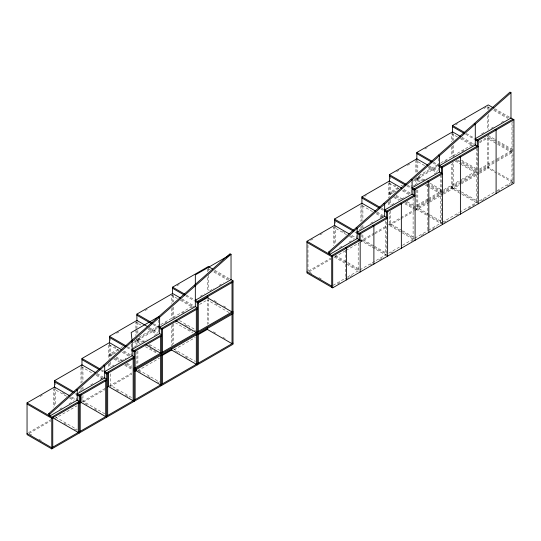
<?xml version="1.0" encoding="UTF-8"?>
<svg xmlns="http://www.w3.org/2000/svg" width="541" height="541" viewBox="0 0 541 541"><rect width="100%" height="100%" fill="white"/><g stroke="black" fill="none" stroke-linecap="round" stroke-linejoin="round"><path stroke-width="0.41" stroke-dasharray="2.71 2.03" d="M176.968 285.77L179.152 284.505M455.461 124.985L457.645 123.72M464.205 119.933L465.659 119.094M483.877 108.579L486.061 107.314M144.914 310.622L147.828 308.938M424.861 148.991L427.775 147.308M116.66 333.27L118.831 332.018M396.607 171.646L398.778 170.395M407.447 165.384L409.618 164.133M364.81 196.342L366.257 195.511M200.177 296.34L204.545 293.817M209.651 290.875L214.02 288.353M219.119 285.405L223.494 282.882M481.578 133.877L484.493 132.193M491.052 128.406L493.967 126.722M501.25 122.516L504.165 120.832M118.107 349.195L109.438 354.199L112.345 355.877M121.001 347.525L122.442 346.686M139.084 337.084L160.21 324.884M160.941 324.465L193.725 305.537M398.054 187.565L389.385 192.576L392.293 194.253M400.949 185.894L402.389 185.063M419.032 175.453L440.158 163.26M440.888 162.834L474.403 143.487M164.478 323.295L167.392 321.611M172.491 318.669L176.86 316.147M181.965 313.198L184.873 311.521M191.433 307.734L194.347 306.05M444.425 161.671L447.339 159.987M452.438 157.046L456.807 154.516M461.906 151.575L466.281 149.052M471.38 146.104L474.295 144.427M118.831 349.919L109.438 355.342L110.891 356.181M134.006 341.155L158.756 326.865M398.778 188.288L389.385 193.712L390.839 194.557M413.953 179.531L438.704 165.242M479.502 141.681L488.246 136.636M40.061 396.526L42.225 395.275M109.438 356.485L116.66 352.313M133.282 342.71L158.756 328.008M199.555 304.455L208.299 299.403L208.299 323.795M310.608 240.319L313.503 238.655M320.008 234.895L322.172 233.644M389.385 194.855L396.607 190.682M413.229 181.086L438.704 166.385M479.502 142.824L488.246 137.779L494.785 141.553M133.356 347.606L136.244 345.936M142.75 342.183L147.084 339.68M154.313 335.508L157.201 333.838M413.304 185.982L416.191 184.312M422.697 180.559L427.032 178.057M434.261 173.884L437.148 172.214M111.676 366.467L114.564 364.796M121.069 361.043L126.127 358.122M391.623 204.843L394.511 203.173M401.74 199L406.075 196.498M79.155 391.583L83.49 389.08M90.712 384.908L92.883 383.657M100.112 379.484L103 377.814M359.102 229.959L363.437 227.457M370.659 223.284L375.001 220.782M380.059 217.861L382.947 216.19M59.638 409.192L62.533 407.522M69.032 403.769L73.373 401.266M339.586 247.568L342.48 245.898M348.979 242.138L353.32 239.636M427.83 198.912L414.102 206.845L406.102 202.226M428.553 198.5L441.557 190.987L429.933 184.271M443.748 189.729L460.506 180.052M461.23 179.632L477.263 170.374L459.816 160.305M479.448 169.117L496.205 159.439M496.936 159.02L512.963 149.762L495.515 139.693M427.83 200.055L414.102 207.981L404.911 202.679M428.553 199.643L441.557 192.129M442.288 191.71L459.045 182.033M459.776 181.614L477.263 171.517M479.448 170.253L496.205 160.582M496.936 160.163L512.963 150.905L487.258 136.068M427.83 201.198L414.102 209.124L404.648 203.666M428.553 200.779L441.557 193.272L428.479 185.719M442.288 192.853L459.045 183.176M459.776 182.757L477.263 172.66L461.27 163.423M479.448 171.396L496.205 161.725M496.936 161.299L512.963 152.048L495.515 141.972M28.497 432.651L50.901 419.721M105.103 388.424L81.975 401.774L81.975 395.877M131.842 372.986L109.438 385.922L110.891 386.761M308.444 271.027L330.849 258.091M374.21 233.056L360.935 240.725L386.639 255.562L386.639 218.625M374.927 232.644L387.938 225.13M388.397 224.867L400.225 218.037M400.949 217.617L413.953 210.111M414.677 209.692L427.775 202.131M428.499 201.712L441.618 194.138M442.342 193.719L460.56 183.203M461.29 182.784L478.771 172.687M479.502 172.268L488.246 167.216L496.239 171.835M29.221 433.375L50.901 420.857M54.513 418.775L76.917 405.838M83.422 402.085L105.103 389.567M110.161 386.646L131.842 374.129M137.624 370.788L159.487 358.169M174.053 349.757L195.186 337.557M309.168 271.751L330.849 259.234M345.3 250.889L334.46 257.151L334.46 256.008M346.024 250.469L359.028 242.963M359.751 242.544L374.21 234.199M374.927 233.78L387.938 226.273M400.225 219.179L389.385 225.435L389.385 212.498M400.949 218.76L413.953 211.254M414.677 210.834L429.229 202.429M429.96 202.009L443.072 194.442M443.803 194.016L460.56 184.346M461.29 183.926L478.771 173.83M479.502 173.404L488.246 168.359L488.246 135.493L494.785 139.274M333.161 285.296L346.889 277.371M347.613 276.951L359.177 270.277L346.091 262.723M359.9 269.858L386.639 254.419L373.554 246.865M388.803 253.168L401.814 245.661M402.538 245.242L427.83 230.635M428.553 230.223L441.557 222.709L428.479 215.156M442.288 222.29L459.045 212.613M459.776 212.194L477.263 202.097L461.27 192.867M479.448 200.839L496.205 191.162M496.936 190.743L512.963 181.485L496.969 172.254M337.496 283.937L340.384 282.267M346.166 278.926L351.948 275.592M370.017 265.158L372.905 263.487M379.41 259.734L383.745 257.232M390.974 253.06L393.138 251.808M411.207 241.374L414.102 239.71L389.121 225.286M421.324 235.538L425.659 233.029M432.164 229.276L436.499 226.774M443.701 222.615L447.989 220.14M456.557 215.196L458.694 213.959M468.52 208.285L475.072 204.505M481.544 200.765L486.542 197.884M497.659 191.46L500.574 189.783M507.133 185.996L512.963 182.628L512.963 120.021M494.785 108.694L510.055 117.505M494.061 109.41L508.601 117.81M487.982 107.044L490.166 108.301M493.798 110.405L507.614 118.378M466.356 133.499L474.356 138.117M465.632 134.222L474.356 139.26M461.994 137.326L474.356 144.461M461.27 138.043L472.902 144.758M457.375 136.934L451.559 133.58L451.559 141.83M460.283 138.618L471.908 145.333M512.963 182.628L487.258 167.791L487.258 138.347L511.975 152.616L511.975 182.06M461.527 160.15L477.52 169.387M457.632 160.183L477.52 171.666M456.178 160.488L460.54 163.003M455.191 161.056L460.283 163.997M461.006 164.417L476.269 173.228L476.269 202.672M433.564 162.131L438.913 165.221M432.834 162.855L438.65 166.209M429.202 165.959L437.926 170.99M428.479 166.675L437.196 171.713M424.577 165.566L415.853 160.535L415.853 173.938M428.215 167.669L436.208 172.281M460.804 191.453L453.534 187.26L453.534 162.023M461.527 191.872L477.52 201.11M452.547 187.828L460.54 192.447M476.533 202.821L451.559 188.403L451.559 164.004M418.558 176.569L423.65 179.504M430.19 183.284L441.821 189.999M417.571 177.137L423.387 180.498M416.584 177.705L421.669 180.647M427.282 183.886L441.821 192.278M416.847 179.003L420.479 181.1M426.294 184.454L427.748 185.299M420.215 182.087L415.853 179.571L415.853 184.616M425.307 185.029L429.669 187.544M430.393 187.964L440.57 193.84L440.57 223.284M407.556 185.171L411.451 187.416M406.832 185.888L411.194 188.41M403.924 189.411L411.194 193.61L411.133 182.466M394.47 185.096L395.924 185.935M403.194 190.134L409.74 193.908M389.121 183.149L398.568 188.606M402.206 190.703L409.476 194.902M392.55 193.259L390.372 192.001L390.372 183.622M396.188 195.362L402.004 198.716M407.089 201.658L413.635 205.431M429.466 214.588L417.835 207.872L417.835 189.364M430.19 215.007L442.552 222.141M395.924 196.349L401.016 199.291M416.847 208.441L427.748 214.736M394.47 196.654L399.819 199.744M415.853 209.009L441.557 223.852L441.557 174.229M393.747 197.377L398.832 200.312M381.547 208.204L383.731 209.462M380.823 208.927L383.731 210.605M377.185 212.031L383.731 215.805M376.462 212.748L383.001 216.528M372.566 211.639L360.935 204.924L360.935 221.573M376.198 213.742L382.014 217.097M402.004 230.439L390.372 223.724L390.372 211.105M402.727 230.858L415.089 237.993M389.385 224.299L400.286 230.594M401.016 231.014L414.102 238.567M354.815 231.961L356.269 232.799M373.811 245.878L362.91 239.582L362.91 233.678M374.541 246.297L386.896 253.431M361.922 240.15L372.823 246.446M351.907 235.484L356.269 237.999M342.453 231.169L345.361 232.846M350.453 235.788L354.815 238.304M346.558 234.679L333.472 227.125L333.472 245.634M349.466 236.356L353.828 238.879M335.447 255.433L347.079 262.148M347.802 262.568L359.434 269.283M335.183 256.427L345.361 262.304M334.196 256.995L359.177 271.42M309.438 272.13L312.346 273.807M318.892 277.587L321.8 279.264M214.838 270.317L230.108 279.129M214.114 271.041L229.377 279.853M208.035 268.674L210.219 269.932M213.851 272.028L227.666 280.001M214.114 300.478L216.292 301.736M223.561 305.935L226.469 307.613M215.568 303.602L218.476 305.28M229.12 312.563L207.311 299.978L207.311 324.37M186.408 295.122L194.408 299.741M185.685 295.846L194.408 300.884M182.047 298.95L194.408 306.084M181.323 299.673L192.954 306.389M177.428 298.564L171.612 295.203L171.612 303.454M180.336 300.241L191.967 306.957M213.384 331.782L216.292 333.459M222.838 337.239L225.746 338.916M179.402 320.522L195.396 329.753M184.954 324.864L189.316 327.386M194.408 330.321L196.586 331.579M188.593 329.246L192.954 331.768M175.243 322.686L192.691 332.756M153.617 323.755L158.966 326.845M152.893 324.478L158.702 327.839M149.255 327.582L157.979 332.62M148.532 328.306L157.255 333.337M140.998 325.094L135.906 322.159L135.906 328.86M148.268 329.293L156.261 333.912M173.587 348.884L195.396 361.476M175.507 351.136L179.869 353.652M184.954 356.593L189.316 359.109M138.611 338.193L143.703 341.128M149.519 344.489L159.696 350.365M137.624 338.761L143.439 342.122M148.532 345.057L150.709 346.321M136.636 339.335L141.722 342.27M136.9 340.627L140.532 342.724M149.985 348.181L156.525 351.961M140.268 343.718L135.906 341.195L135.906 346.247M145.36 346.653L157.715 353.787M127.608 346.795L131.504 349.046M126.885 347.518L131.247 350.034M123.977 351.035L131.247 355.234M114.523 346.72L115.977 347.565M123.247 351.758L129.793 355.538M109.174 344.773L118.621 350.23M122.259 352.333L128.799 356.106M112.602 354.889L110.425 353.625L110.425 345.253M116.241 356.986L122.056 360.34M127.142 363.282L131.504 365.797M138.611 369.916L159.696 382.088M115.977 357.973L121.069 360.915M126.154 363.85L131.97 367.211M138.354 370.903L141.262 372.587M147.801 376.36L150.709 378.044M157.255 381.818L158.702 382.656M114.523 358.277L119.872 361.368M124.964 364.303L131.97 368.353M113.799 359.001L118.885 361.936M124.701 365.297L131.97 369.489M101.6 369.828L103.784 371.092M100.876 370.551L103.784 372.228M97.238 373.655L103.784 377.429M96.514 374.379L103.054 378.152M80.988 366.555L92.619 373.27M96.251 375.366L102.066 378.727M131.504 397.52L110.425 385.354L110.425 373.574M115.977 389.696L120.339 392.218M125.431 395.153L129.793 397.676M74.868 393.591L76.322 394.43M104.771 413.797L82.962 401.206L82.962 395.309M84.883 403.458L87.791 405.135M94.33 408.915L97.238 410.592M71.96 397.108L76.322 399.63M62.506 392.793L65.414 394.477M70.506 397.412L74.868 399.927M66.611 396.303L53.525 388.749L53.525 407.265M69.519 397.98L73.88 400.502M55.5 417.064L77.309 429.649M63.96 423.089L66.868 424.766M74.137 428.966L76.322 430.223M29.491 433.754L32.399 435.437M38.945 439.211L41.853 440.888M511.975 122.577L511.975 150.337M488.246 106.895L488.246 110.263M488.246 114.469L488.246 129.61M487.258 106.624L487.258 110.831M487.258 115.875L487.258 130.178M477.263 148.505L477.263 203.24M476.269 147.849L476.269 170.949M453.534 133.668L453.534 140.396M453.534 145.441L453.534 155.537M452.547 133.012L452.547 141.255M452.547 146.016L452.547 156.106M452.547 162.598L452.547 188.971M451.559 146.78L451.559 156.68M440.57 174.804L440.57 191.561M438.595 158.33L438.595 171.375M427.83 184.346L427.83 230.946M417.835 160.474L417.835 172.024M417.835 178.429L417.835 183.48M416.847 159.96L416.847 172.593M416.847 177.861L416.847 184.048M416.847 189.938L416.847 209.583M413.108 197.844L413.108 239.136M390.372 176.082L390.372 180.275M390.372 200.17L390.372 205.222M389.385 182.161L389.385 197.377M389.385 201.543L389.385 205.79M388.397 182.73L388.397 197.898M388.397 202.111L388.397 206.324M385.645 220.863L385.645 254.994M362.91 205.871L362.91 220.201M362.91 225.252L362.91 227.781M361.922 204.356L361.922 221.005M361.922 225.827L361.922 227.666M361.922 234.253L361.922 241.293M360.935 226.571L360.935 228.234M358.183 243.078L358.183 270.845M356.208 230.879L356.208 237.966M345.442 250.111L345.442 279.345M335.447 220.471L335.447 224.637M335.447 225.469L335.447 243.781M334.46 226.551L334.46 245.181M307.985 245.201L307.985 271.291M208.299 268.519L208.299 271.048M208.299 275.254L208.299 290.389M207.311 269.093L207.311 272.454M207.311 277.506L207.311 291.802M173.587 295.291L173.587 302.02M173.587 307.065L173.587 317.161M173.587 323.653L173.587 343.839M172.599 294.635L172.599 302.886M172.599 307.64L172.599 317.729M172.599 324.221L172.599 345.253M171.612 308.404L171.612 318.304M171.612 325.635L171.612 345.821M158.648 319.961L158.648 333.006M137.887 322.098L137.887 327.048M137.887 330.348L137.887 333.648M137.887 340.059L137.887 345.104M137.887 350.994L137.887 365.29M136.9 321.591L136.9 329.963M136.9 330.801L136.9 334.216M136.9 338.341L136.9 345.672M136.9 351.562L136.9 365.858M135.906 329.699L135.906 335.562M131.186 344.096L131.186 355.2M110.425 337.712L110.425 341.898M110.425 361.801L110.425 366.845M109.438 344.144L109.438 359.008M109.438 363.167L109.438 367.413M108.45 345.199L108.45 359.528M108.45 363.741L108.45 367.954M82.962 367.495L82.962 381.824M82.962 386.883L82.962 389.405M81.975 366.379L81.975 382.629M81.975 387.451L81.975 389.29M80.988 367.386L80.988 383.204M80.988 388.195L80.988 389.858M76.261 393.293L76.261 399.596M55.5 382.102L55.5 386.26M55.5 387.092L55.5 405.405M54.513 388.499L54.513 406.812"/><path stroke-width="0.81" d="M48.798 415.447L48.798 413.574L230.047 253.729L231.034 254.297L231.034 279.67L195.335 300.282M76.261 389.351L77.248 389.926L77.248 400.164L49.786 416.022L49.786 414.142L231.034 254.297L195.335 274.909L195.335 306.619L159.636 327.231M328.745 253.824L328.745 251.944L509.994 92.105L510.981 92.673L510.981 118.039L475.282 138.652M356.208 227.727L357.195 228.295L357.195 238.54L329.733 254.392L329.733 252.519L510.981 92.673M172.599 294.182L172.599 287.149L208.299 266.537L212.66 269.06M452.547 132.552L452.547 125.526L488.246 104.913L493.331 107.848M136.9 321.023L136.9 314.105L172.599 293.493L180.593 298.111M416.847 159.392L416.847 152.481L452.547 131.869L460.54 136.481M109.438 343.305L109.438 336.299L136.9 320.448L147.801 326.744M389.385 181.681L389.385 174.675L416.847 158.817L427.748 165.113M81.975 365.54L81.975 358.5L109.438 342.642L121.793 349.777M361.922 203.916L361.922 196.87L389.385 181.019L401.74 188.153M54.513 387.667L54.513 380.695L81.975 364.844L95.784 372.817M334.46 226.037L334.46 219.071L361.922 203.213L375.731 211.186M195.132 300.16L197.316 301.418L233.015 280.806L233.015 344.252L51.767 448.895L27.05 434.626L27.05 402.889L54.513 387.038L69.775 395.85M512.963 119.182L477.263 139.794L477.263 146.476M233.015 281.949L197.316 302.561L195.132 301.303M475.079 138.537L478.251 140.362L513.95 119.75L513.95 183.203L332.701 287.846L306.997 273.002L306.997 241.266L334.46 225.414L348.999 233.807M198.101 303.007L208.299 297.124M439.583 165.607L475.282 144.995L475.282 124.159L474.295 123.585M159.433 327.116L161.61 328.373L197.316 307.761L195.132 306.504M477.263 146.138L441.557 166.75L441.557 173.661M197.316 308.904L161.61 329.516L159.433 328.259M439.38 165.492L442.552 167.318L478.251 146.706L475.079 144.88M132.173 349.432L159.636 333.574L159.636 317.269L158.648 316.695L131.186 332.553L132.173 341.486L132.173 355.768L104.711 371.626M412.12 187.801L439.583 171.95L439.583 155.639L438.595 155.071M131.97 349.31L134.154 350.568L161.61 334.717L159.433 333.459M441.557 173.093L414.102 188.944L414.102 195.95M161.61 335.86L134.154 351.711L131.97 350.453M411.917 187.686L415.089 189.519L442.552 173.661L439.38 171.828M384.658 210.003L412.12 194.145L412.12 179.862L411.133 179.287M104.508 371.511L106.692 372.769L134.154 356.911L131.97 355.653M414.102 195.287L386.639 211.139L386.639 217.847M134.154 358.054L106.692 373.912L104.508 372.648M384.455 209.881L387.627 211.714L415.089 195.856L411.917 194.03M77.248 393.821L104.711 377.97L104.711 365.702L103.723 365.134M357.195 232.197L384.658 216.346L384.658 204.079L383.67 203.511M77.045 393.706L79.229 394.964L106.692 379.113L104.508 377.848M386.639 217.482L359.177 233.34L359.177 240.305M106.692 380.249L79.229 396.107L77.045 394.849M356.992 232.082L360.164 233.908L387.627 218.057L384.455 216.224M134.154 368.468L233.015 311.393M27.05 402.889L51.767 417.165L79.229 401.307L77.045 400.049M134.154 369.611L233.015 312.529M359.177 239.683L331.714 255.535L331.714 287.271M79.229 402.45L51.767 418.301L27.05 404.032M306.997 241.266L332.701 256.109L360.164 240.251L356.992 238.425M134.154 370.754L233.015 313.672M79.804 403.031L81.251 402.193M107.267 387.173L108.714 386.342M134.729 371.315L136.176 370.484M162.401 355.342L171.869 349.878M198.101 334.73L207.568 329.266M233.015 343.116L51.767 447.759L27.05 433.49M510.778 117.924L513.95 119.75M495.11 129.488L496.097 130.056L496.097 193.502M452.547 125.526L464.178 132.241M452.547 126.668L464.178 133.384M475.079 139.679L477.263 140.937M459.41 156.444L460.398 157.012L460.398 214.114M416.847 152.481L432.11 161.292M416.847 153.617L431.387 162.016M439.38 166.628L441.557 167.893M427.83 181.019L428.817 181.587L428.817 232.353M389.385 174.675L406.102 184.325M389.385 175.818L405.378 185.049M411.917 188.829L414.102 190.087M400.367 203.213L401.354 203.788L401.354 248.204M361.922 196.87L380.093 207.365M361.922 198.013L379.369 208.089M384.455 211.024L386.639 212.282M372.905 225.414L373.892 225.982L373.892 264.062M334.46 219.071L354.085 230.398M334.46 220.214L353.361 231.122M356.992 233.225L359.177 234.483M345.442 247.609L346.429 248.177L346.429 279.913M328.745 251.944L329.733 252.519M306.997 242.409L331.714 256.677M306.997 271.859L331.714 286.128M230.831 279.548L233.015 280.806M194.347 285.215L195.335 285.783M172.599 287.149L184.954 294.284M172.599 288.292L184.231 295.007M175.974 320.82L196.322 332.573L196.322 309.472M136.9 314.105L152.163 322.916M136.9 315.247L151.439 323.64M146.084 344.793L160.623 353.185L160.623 336.428M131.186 340.918L132.173 341.486M109.438 336.299L126.154 345.956M109.438 337.442L125.431 346.68M81.975 358.5L100.146 368.989M81.975 359.643L99.422 369.713M54.513 380.695L74.137 392.029M54.513 381.838L72.683 392.326M48.798 413.574L49.786 414.142M478.251 140.362L478.251 203.808M442.552 167.318L442.552 224.42M415.089 189.519L415.089 240.278M387.627 211.714L387.627 256.13M360.164 233.908L360.164 271.988M332.701 256.109L332.701 287.846M232.028 282.524L232.028 311.961L207.311 297.692L207.311 296.008M232.028 314.247L232.028 343.684L207.311 329.415L207.311 327.731M198.304 301.993L198.304 331.43M198.304 333.716L198.304 363.153M197.316 301.418L197.316 364.864M196.322 334.859L196.322 364.296L171.612 350.027L171.612 348.343M162.604 328.942L162.604 352.042M162.604 354.328L162.604 383.765M161.61 328.373L161.61 385.476M160.623 355.464L160.623 384.908L135.906 370.639L135.906 368.955M135.142 351.143L135.142 367.9M135.142 370.179L135.142 399.623M134.154 350.568L134.154 401.334M133.16 358.622L133.16 400.759L108.45 386.49L108.45 372.167M107.679 373.337L107.679 415.474M106.692 372.769L106.692 417.185M105.698 380.823L105.698 416.617L80.988 402.348L80.988 394.856M80.217 395.539L80.217 431.333M79.229 394.964L79.229 433.043M78.242 403.018L78.242 432.475L53.525 418.2L53.525 416.523M52.754 417.733L52.754 447.184M51.767 417.165L51.767 448.895"/></g></svg>
